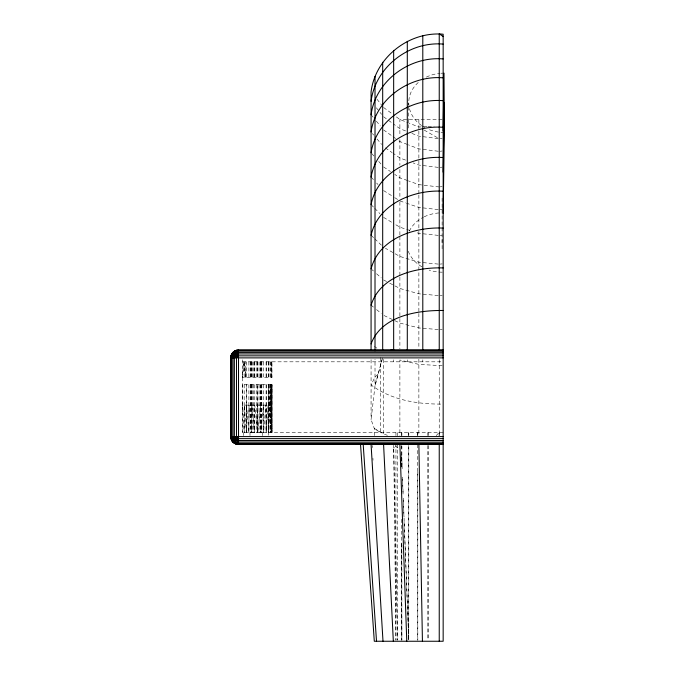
<?xml version="1.0" encoding="UTF-8"?>
<svg xmlns="http://www.w3.org/2000/svg" width="675" height="675" viewBox="0 0 675 675"><rect width="100%" height="100%" fill="white"/><g stroke="black" fill="none" stroke-linecap="round" stroke-linejoin="round"><path stroke-width="0.51" stroke-dasharray="3.38 2.53" d="M268.718 432.658L268.743 384.64L270.337 432.658L270.363 384.64L271.418 432.658L271.443 384.64L271.932 432.658L271.941 384.64L242.46 384.64M242.595 384.64L242.595 405.11L244.181 432.658L244.333 405.11L246.35 432.658L246.502 405.11L248.898 432.658L249.016 405.11L251.716 432.658L251.8 405.11L254.694 432.658L254.737 405.11L257.74 432.658L260.668 405.11L260.727 432.658L263.444 405.11L263.545 432.658L265.967 405.11L266.093 432.658L268.127 405.11L268.27 432.658L271.139 384.64L271.207 432.658L269.865 405.11L269.865 384.64M271.865 384.64L271.865 432.658L271.932 384.64L271.865 432.658L271.839 384.64L271.207 432.658L271.207 384.64M443.163 432.658L242.46 432.658L242.595 405.11L269.865 405.11M408.375 128.005L408.704 105.95M408.721 104.895L408.755 102.794M442.125 198.129L442.125 250.695M442.074 242.511L442.125 239.355M271.865 377.561L271.865 361.817L271.932 377.561L242.46 377.561L243.422 361.817L245.818 377.561L245.818 361.817M374.288 435.611L374.288 428.423L371.073 419.605L375.013 385.72L375.013 359.168M242.46 377.561L244.544 361.817L245.818 377.561M382.548 357.868L375.013 385.72L382.042 359.707M436.202 435.611L439.003 432.658L439.003 435.611M377.823 374.397L375.013 377.038L371.073 384.952C391.314 400.098 417.479 404.274 442.184 404.08M440.227 138.594L442.184 138.35M440.227 151.251L442.184 151.006M440.227 167.366L442.184 167.138M440.227 186.848L442.184 186.629M440.227 209.562L442.184 209.351M440.227 235.364L442.184 235.162M440.227 264.085L442.184 263.9M440.227 295.54L442.184 295.372M440.227 329.527L442.184 329.366M442.184 365.681L418.871 364.407L399.887 360.02L399.887 435.493M427.022 126.588L418.871 127.035L399.887 119.483L395.812 116.488M428.043 126.537L434.152 126.208M442.15 119.483L399.887 119.483L399.887 135.616M242.46 361.817L443.163 361.817M438.227 329.527L418.871 327.949L399.887 323.072L383.586 315.309M438.227 295.54L418.871 293.811L399.887 288.461L388.108 282.327M438.227 264.085L418.871 262.212L399.887 256.441L385.391 248.282M438.227 235.364L418.871 233.364L415.876 232.394M438.227 209.562L418.871 207.444L406.527 203.209M439.239 186.967L418.871 184.629L408.426 180.883M438.227 167.366L418.871 165.071L413.176 162.945M438.227 151.242L418.871 148.88L408.426 144.855M438.227 138.586L418.871 136.164L411.277 133.169M409.877 230.445L399.887 227.197L394.74 224.1M399.887 200.931L405.582 202.888M380.573 357.446L380.573 432.658L374.288 428.423L383.586 433.949L387.416 435.291M407.481 180.537L399.887 177.812L394.74 174.378M405.582 160.102L399.887 157.975L393.019 153.225M407.481 144.492L399.887 141.564L396.453 139.118M405.582 130.925L399.887 128.68L393.365 123.913M383.586 279.965L387.205 281.855M424.187 130.081L439.239 138.713M383.586 217.392L393.879 223.585M383.586 190.561L393.879 197.108M394.74 197.657L398.166 199.842M383.586 166.944L390.445 171.518M385.298 147.884L392.167 152.634M383.586 129.929L392.167 136.055M393.019 136.662L395.592 138.502M374.406 346.385L376.912 348.199M383.586 116.767L387.661 119.745M388.471 120.344L392.546 123.322M383.586 107.485L392.546 114.083M371.073 305.184L373.418 307.083M376.549 309.614L381.24 313.411M395.196 445.804L397.491 447.803L393.727 447.803L393.66 444.479M371.858 269.578L373.418 270.962M376.549 273.738L381.24 277.889M371.073 235.288L374.017 238.106M374.752 238.807L381.375 245.143M371.073 204.618L374.017 207.622M374.752 208.373L379.907 213.637M371.073 177.061L373.849 180.056M376.633 183.06L378.025 184.562M371.765 153.579L373.849 155.942M378.717 161.443L381.502 164.59M372.389 133.54L373.705 135.084M376.996 138.957L381.611 144.374M371.073 114.767L373.047 117.163M376.338 121.154L380.295 125.938M376.338 107.789L381.611 114.32M376.996 99.242L381.611 105.013M401.549 446.141L401.87 447.803M372.212 445.517L372.33 447.618M372.912 458.148L373.022 460.249M401.625 457.262L402.072 468.83M402.486 479.343L403.059 494.058M403.304 500.369L403.962 517.193M404.165 522.45L408.763 640.195L408.797 445.525M401.633 455.001L402.157 468.678M402.486 477.098L403.135 493.931M403.296 498.142L404.021 517.084M404.063 518.138L408.763 640.195M246.772 432.658L246.35 384.64L246.35 432.658M401.482 519.294L401.87 640.195L401.87 543.476M257.732 405.11L257.74 432.658L257.74 384.64M439.484 432.658L439.484 435.772M439.239 359.682L439.239 435.189M428.271 432.658L428.271 435.611M428.271 445.517L428.271 640.195M427.807 432.658L427.807 435.611M427.807 445.525L427.807 640.195M422.795 359.843L422.795 361.817M418.871 119.483L418.871 130.081M418.871 131.093L418.871 193.97M418.871 195.007L418.871 230.251M418.871 231.289L418.871 312.432M418.871 313.462L418.871 348.781M418.871 359.193L418.871 434.978M417.808 432.658L417.808 435.611M417.808 471.833L417.808 640.195M417.395 432.658L417.395 435.611M417.395 444.479L417.395 640.195M408.797 432.658L408.797 435.611M408.459 432.658L408.459 435.611M408.459 445.525L408.459 640.195M407.295 359.843L407.295 361.817M401.87 432.658L401.87 435.772M401.87 445.939L401.87 468.83M401.633 432.658L401.633 435.611M401.633 445.525L401.633 468.678M401.633 543.392L401.633 640.195M399.887 139.582L399.887 165.282M399.887 169.459L399.887 198.83M399.887 201.985L399.887 235.55M399.887 236.596L399.887 276.067M399.887 277.104L399.887 348.73M397.364 432.658L397.491 435.772M397.491 444.074L397.491 640.195L393.727 447.803L395.938 640.195L395.947 444.479M395.947 432.658L395.947 435.611M393.66 359.843L393.66 361.817M383.586 359.345L383.586 433.949M371.073 359.724L371.073 419.605M271.418 361.817L271.418 377.561M271.418 384.64L271.418 432.658M271.207 361.817L271.207 377.561M270.337 361.817L270.337 377.561M270.337 384.64L270.337 432.658M269.992 361.817L269.992 377.561M269.992 384.64L269.992 432.658M268.718 361.817L268.718 377.561M268.718 384.64L268.726 435.611M268.27 361.817L268.27 377.561M268.27 384.64L268.27 432.658M266.65 361.817L266.65 377.561M266.65 384.64L266.65 432.658M266.093 361.817L266.093 377.561M266.093 384.64L266.093 432.658M263.545 361.817L263.545 377.561M263.545 384.64L263.545 432.658M262.482 432.658L262.482 435.611M261.841 361.817L261.841 377.561M261.841 384.64L261.841 432.658M261.647 361.817L261.647 377.561M261.647 384.64L261.647 432.658M261.09 361.817L261.09 377.561M261.09 384.64L261.09 432.658M260.727 361.817L260.727 377.561M260.727 384.64L260.727 432.658M260.196 361.817L260.196 377.561M260.196 384.64L260.196 432.658M259.04 361.817L259.04 377.561M259.04 384.64L259.04 432.658M257.74 361.817L257.74 377.561M257.681 361.817L257.681 377.561M257.681 384.64L257.681 432.658M256.23 361.817L256.23 377.561M256.23 384.64L256.23 432.658M254.779 361.817L254.779 377.561M254.779 384.64L254.694 432.658M254.694 361.817L254.694 377.561M253.429 361.817L253.429 377.561M253.429 384.64L253.429 432.658M252.264 361.817L252.264 377.561M252.264 384.64L252.264 432.658M251.716 361.817L251.716 377.561M251.716 384.64L251.716 432.658M251.378 361.817L251.378 377.561M251.378 384.64L251.378 432.658M250.813 361.817L250.813 377.561M250.813 384.64L250.813 432.658M250.628 361.817L250.628 377.561M250.628 384.64L250.628 432.658M249.986 432.658L249.986 435.611M248.898 361.817L248.898 377.561M248.898 384.64L248.898 432.658M246.35 361.817L246.35 377.561M244.181 361.817L244.181 377.561M244.181 384.64L244.181 432.658M243.734 432.658L243.734 435.611M242.46 359.851L242.46 432.658M442.252 272.185A35.421 29.675 0.9 0 1 429.165 270.084M421.909 266.811A35.421 29.675 0.9 0 1 407.911 250.18M409.286 231.145A35.421 29.675 0.9 0 1 423.335 217.24M424.212 216.802A35.421 29.675 0.9 0 1 439.847 212.887M444.352 132.486A35.421 29.675 0.9 0 1 427.511 128.917M424.862 127.6A35.421 29.675 0.9 0 1 422.339 126.073M421.538 125.525A35.421 29.675 0.9 0 1 409.261 107.637M409.084 106.667A35.421 29.675 0.9 0 1 419.006 81.818M426.313 77.102A35.421 29.675 0.9 0 1 439.889 73.339M440.918 73.246A35.421 29.675 0.9 0 1 443.998 73.136"/><path stroke-width="1.01" d="M443.129 130.908L443.998 73.136L444.352 132.486L443.138 213.359M443.129 172.133L444.175 102.811M443.163 351.059L238.52 351.059L236.579 355.742L236.486 357.877L236.486 436.59L236.579 438.733L238.52 443.407L443.163 443.407M443.163 349.996L238.52 350.004C234.174 349.734 231.677 353.987 231.702 357.877L231.702 436.59C231.719 440.446 234.115 444.791 238.52 444.462L443.163 444.479M443.163 444.201L236.486 444.201C233.128 443.273 230.656 440.092 230.648 436.59L230.648 357.877C230.597 353.641 234.309 349.988 238.52 350.004L238.52 444.462M234.588 351.059L231.803 353.945L230.918 357.877L232.976 357.151L236.486 357.877L238.52 355.843L443.163 355.843M236.486 350.274L231.803 353.945L230.918 355.843L230.918 438.632L232.858 442.057L233.719 442.496L238.241 442.057L238.52 440.53M443.163 352.316L238.241 352.409L234.968 351.827L232.976 357.151L232.976 437.316L231.803 440.53L236.486 444.201M360.526 444.479L374.304 641.25L443.163 641.25L443.163 34.206C409.016 31.185 375.308 57.527 371.073 91.834L371.073 350.266M371.073 101.258C375.376 67.036 409.185 41.099 443.163 44.103M371.073 114.767C375.57 80.789 409.674 56.017 443.163 58.936M371.073 131.988C375.84 98.322 410.29 75.026 443.163 77.836M371.073 152.795C376.203 119.526 411.016 98.018 443.163 100.676M371.073 177.061C376.675 144.29 411.851 124.858 443.163 127.297M371.073 204.618C377.274 172.463 412.779 155.385 443.163 157.545M371.073 235.288C378.042 203.892 413.767 189.388 443.163 191.211M371.073 268.886C378.987 238.41 414.796 226.682 443.163 228.091M443.163 350.274L238.52 350.274L235.575 353.489L234.36 357.294L234.36 437.181L235.575 440.977L234.968 442.648L232.976 437.316L230.918 436.59L231.702 440.53L232.959 442.159M371.073 305.184C380.16 275.856 415.817 266.996 443.163 267.933M371.073 343.955C381.24 315.968 417.082 310.213 443.163 310.483M230.918 438.632L234.841 439.172L236.486 436.59L238.52 438.632L443.163 438.632M232.959 352.316L231.702 353.945L232.976 357.151L237.372 353.945L443.163 353.945M232.057 355.303L233.972 353.337L237.372 353.945L238.52 355.843L233.297 355.151L230.918 355.843M232.858 352.409L235.077 350.865L238.52 350.274L236.191 350.73L238.52 351.059L236.503 351.979M236.579 355.742L232.959 357.877L231.863 357.294L231.204 355.742M231.863 437.181L232.959 436.59L234.36 437.181L236.486 436.59M234.36 437.181L232.976 437.316L234.841 439.172L238.52 438.632L237.372 440.53L232.689 440.977M390.555 350.266L392.243 349.996M232.689 353.489L233.972 353.337M233.719 351.979L234.968 351.827L235.575 353.489M233.719 442.496L235.077 443.61L238.52 443.407L236.503 442.496L235.575 440.977M230.648 357.877L443.163 357.877M230.648 436.59L443.163 436.59M443.163 440.53L237.372 440.53L234.841 439.172M443.163 442.159L238.241 442.057M236.191 443.737L238.52 444.201L360.577 444.445M238.52 444.201L236.503 442.496M443.163 36.568L439.239 33.75L439.239 349.996M232.858 442.057L234.588 443.407M230.918 436.59L232.057 439.172M238.241 352.409L238.52 353.945M363.209 444.479L376.515 641.25M371.073 444.479L383.003 641.25M383.586 444.479L393.323 641.25M399.887 444.479L406.772 641.25M418.871 444.479L422.432 641.25M439.239 444.479L439.239 641.25M422.795 35.674L422.795 349.996M407.295 41.318L407.295 349.996M393.66 50.363L393.66 349.996M382.691 62.286L382.691 350.3M375.013 76.385L375.013 350.755"/></g></svg>
